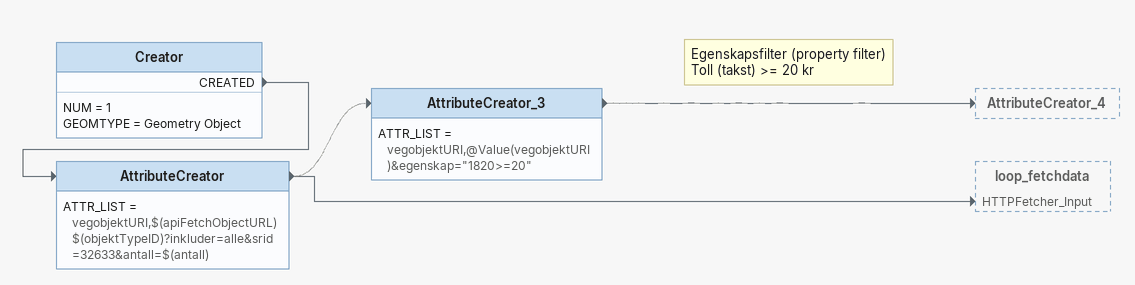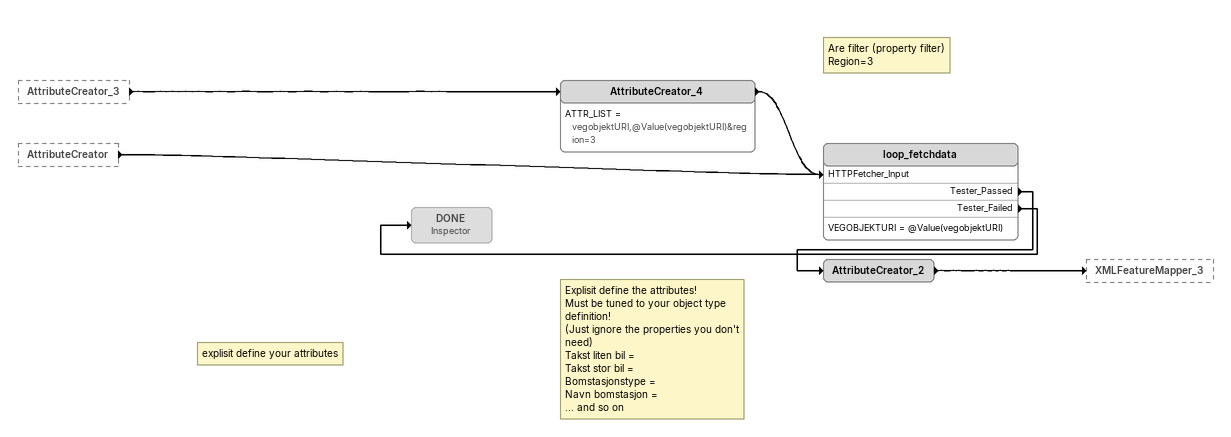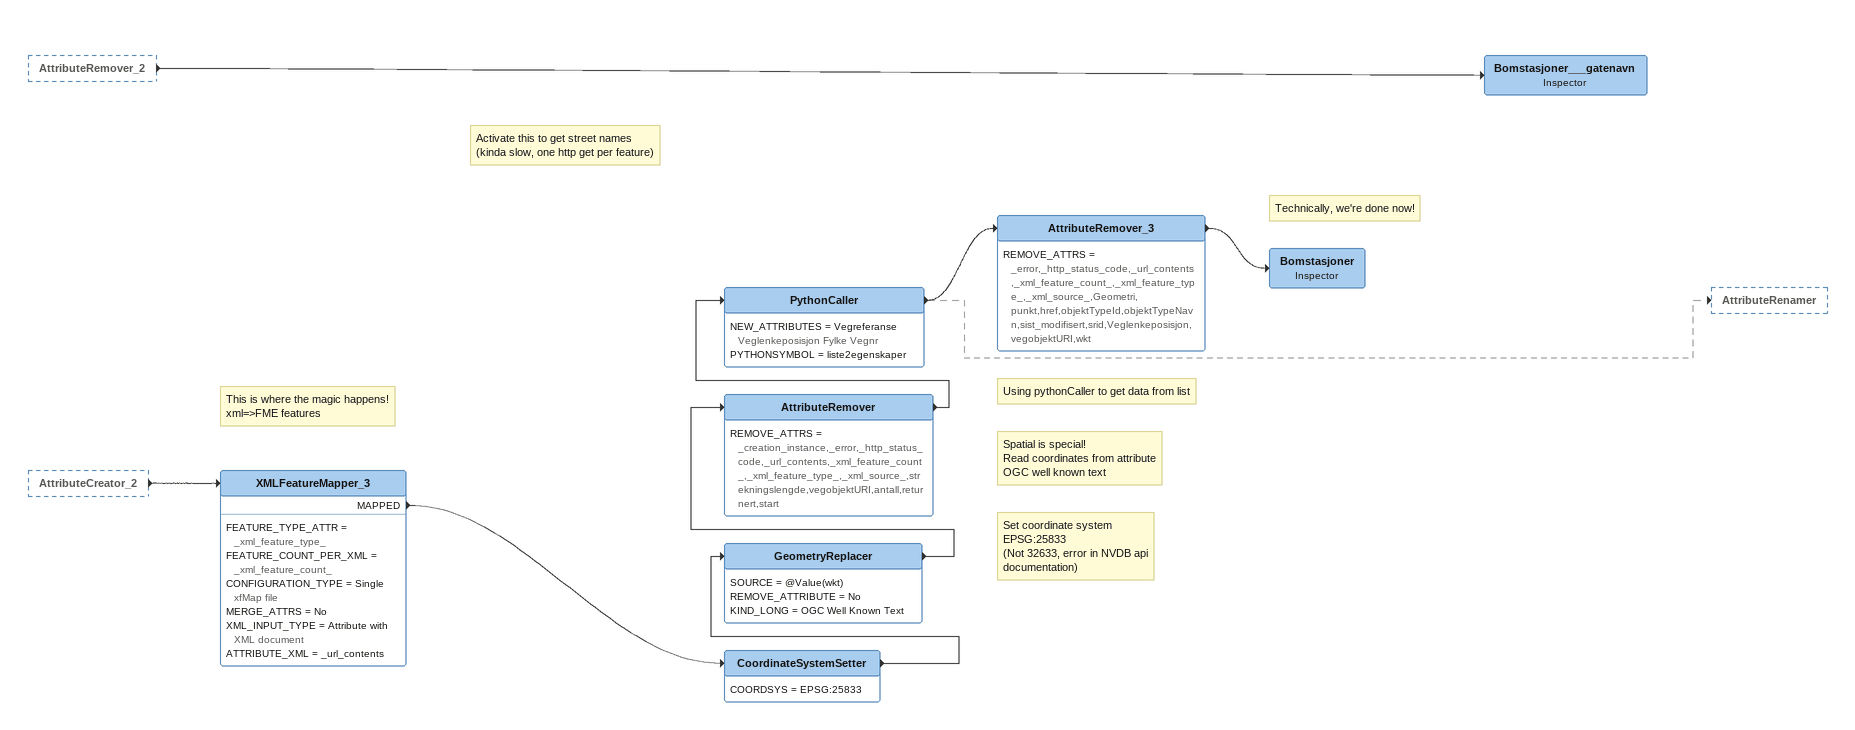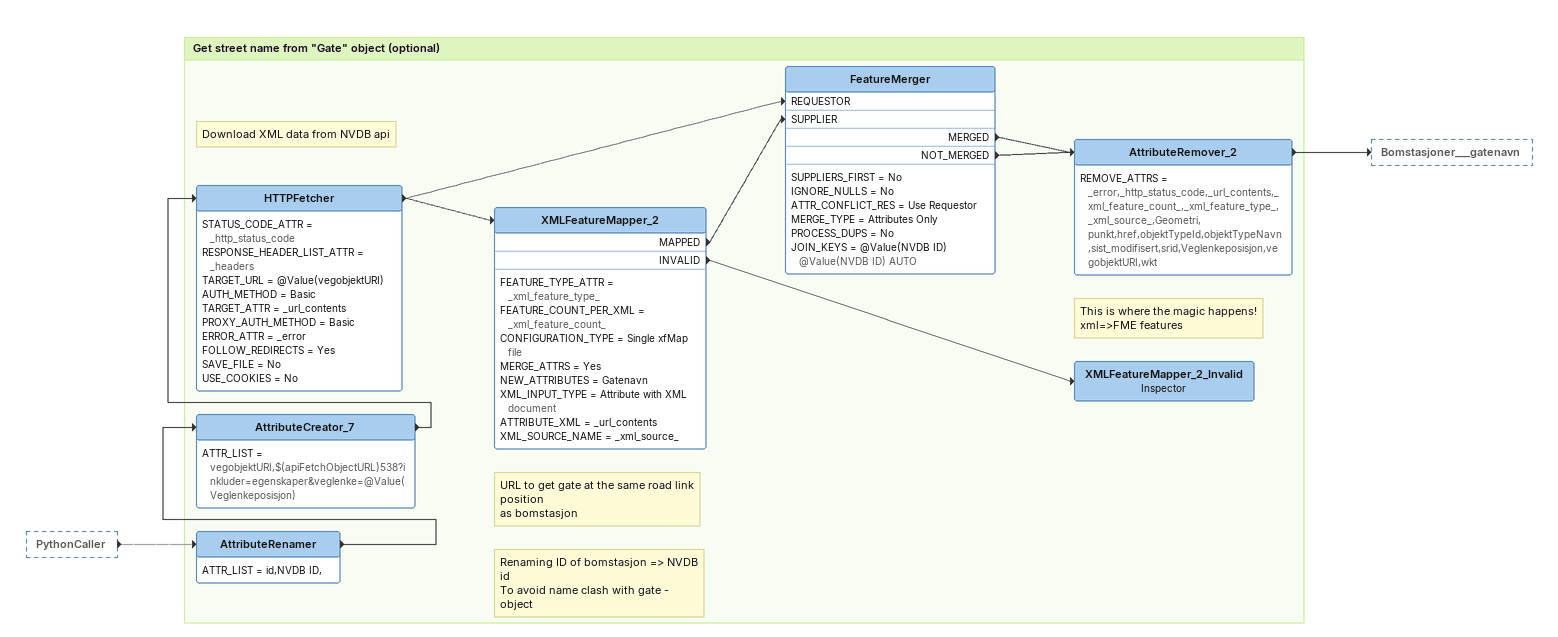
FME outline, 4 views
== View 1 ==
Creator
    NUM = 1
    GEOMTYPE = Geometry Object
    CREATED -> AttributeCreator
AttributeCreator
    ATTR_LIST = vegobjektURI,$(apiFetchObjectURL)$(objektTypeID)?inkluder=alle&srid=32633&antall=$(antall)
    -> loop_fetchdata [HTTPFetcher_Input]
    -> AttributeCreator_3 [off]
Note: Egenskapsfilter (property filter) / Toll (takst) >= 20 kr
AttributeCreator_3
    ATTR_LIST = vegobjektURI,@Value(vegobjektURI)&egenskap="1820>=20"
    -> AttributeCreator_4

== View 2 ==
AttributeCreator_3 [outside]
    -> AttributeCreator_4
AttributeCreator [outside]
    -> loop_fetchdata [HTTPFetcher_Input]
Note: Are filter (property filter) / Region=3
AttributeCreator_4
    ATTR_LIST = vegobjektURI,@Value(vegobjektURI)&region=3
    -> loop_fetchdata [HTTPFetcher_Input]
loop_fetchdata
    VEGOBJEKTURI = @Value(vegobjektURI)
    Tester_Passed -> AttributeCreator_2
    Tester_Failed -> DONE
Note: explisit define your attributes
DONE: Inspector [off]
Note: Explisit define the attributes! / Must be tuned to your object type definition! / (Just ignore the properties you don't need) / Takst liten bil = / Takst stor bil = / Bomstasjonstype = / Navn bomstasjon = / ... and so on
AttributeCreator_2
    -> XMLFeatureMapper_3

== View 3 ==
AttributeRemover_2 [outside]
    -> Bomstasjoner___gatenavn
AttributeCreator_2 [outside]
    -> XMLFeatureMapper_3
Note: This is where the magic happens! / xml=>FME features
XMLFeatureMapper_3
    FEATURE_TYPE_ATTR = _xml_feature_type_
    FEATURE_COUNT_PER_XML = _xml_feature_count_
    CONFIGURATION_TYPE = Single xfMap file
    MERGE_ATTRS = No
    XML_INPUT_TYPE = Attribute with XML document
    ATTRIBUTE_XML = _url_contents
    MAPPED -> CoordinateSystemSetter
Note: Set coordinate system / EPSG:25833 / (Not 32633, error in NVDB api documentation)
CoordinateSystemSetter
    COORDSYS = EPSG:25833
    -> GeometryReplacer
Note: Spatial is special! / Read coordinates from attribute / OGC well known text
GeometryReplacer
    SOURCE = @Value(wkt)
    REMOVE_ATTRIBUTE = No
    KIND_LONG = OGC Well Known Text
    -> AttributeRemover
AttributeRemover
    REMOVE_ATTRS = _creation_instance,_error,_http_status_code,_url_contents,_xml_feature_count_,_xml_feature_type_,_xml_source_,strekningslengde,vegobjektURI,antall,returnert,start
    -> PythonCaller
Note: Activate this to get street names / (kinda slow, one http get per feature)
Note: Using pythonCaller to get data from list
PythonCaller
    NEW_ATTRIBUTES = Vegreferanse Veglenkeposisjon Fylke Vegnr
    PYTHONSYMBOL = liste2egenskaper
    -> AttributeRenamer [off]
    -> AttributeRemover_3
Bomstasjoner___gatenavn: Inspector
AttributeRemover_3
    REMOVE_ATTRS = _error,_http_status_code,_url_contents,_xml_feature_count_,_xml_feature_type_,_xml_source_,Geometri, punkt,href,objektTypeId,objektTypeNavn,sist_modifisert,srid,Veglenkeposisjon,vegobjektURI,wkt
    -> Bomstasjoner
Note: Technically, we're done now!
Bomstasjoner: Inspector

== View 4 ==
PythonCaller [outside]
    -> AttributeRenamer [off]

Bookmark: Get street name from "Gate" object (optional)
Note: Renaming ID of bomstasjon => NVDB id / To avoid name clash with gate - object
AttributeRenamer
    ATTR_LIST = id,NVDB ID,
    -> AttributeCreator_7
Note: URL to get gate at the same road link position / as bomstasjon
AttributeCreator_7
    ATTR_LIST = vegobjektURI,$(apiFetchObjectURL)538?inkluder=egenskaper&veglenke=@Value(Veglenkeposisjon)
    -> HTTPFetcher
Note: Download XML data from NVDB api
HTTPFetcher
    STATUS_CODE_ATTR = _http_status_code
    RESPONSE_HEADER_LIST_ATTR = _headers
    TARGET_URL = @Value(vegobjektURI)
    AUTH_METHOD = Basic
    TARGET_ATTR = _url_contents
    PROXY_AUTH_METHOD = Basic
    ERROR_ATTR = _error
    FOLLOW_REDIRECTS = Yes
    SAVE_FILE = No
    USE_COOKIES = No
    -> XMLFeatureMapper_2
    -> FeatureMerger [REQUESTOR]
Note: This is where the magic happens! / xml=>FME features
XMLFeatureMapper_2
    FEATURE_TYPE_ATTR = _xml_feature_type_
    FEATURE_COUNT_PER_XML = _xml_feature_count_
    CONFIGURATION_TYPE = Single xfMap file
    MERGE_ATTRS = Yes
    NEW_ATTRIBUTES = Gatenavn
    XML_INPUT_TYPE = Attribute with XML document
    ATTRIBUTE_XML = _url_contents
    XML_SOURCE_NAME = _xml_source_
    MAPPED -> FeatureMerger [SUPPLIER]
    INVALID -> XMLFeatureMapper_2_Invalid
FeatureMerger
    SUPPLIERS_FIRST = No
    IGNORE_NULLS = No
    ATTR_CONFLICT_RES = Use Requestor
    MERGE_TYPE = Attributes Only
    PROCESS_DUPS = No
    JOIN_KEYS = @Value(NVDB ID) @Value(NVDB ID) AUTO
    MERGED -> AttributeRemover_2
    NOT_MERGED -> AttributeRemover_2
AttributeRemover_2
    REMOVE_ATTRS = _error,_http_status_code,_url_contents,_xml_feature_count_,_xml_feature_type_,_xml_source_,Geometri, punkt,href,objektTypeId,objektTypeNavn,sist_modifisert,srid,Veglenkeposisjon,vegobjektURI,wkt
    -> Bomstasjoner___gatenavn
XMLFeatureMapper_2_Invalid: Inspector
